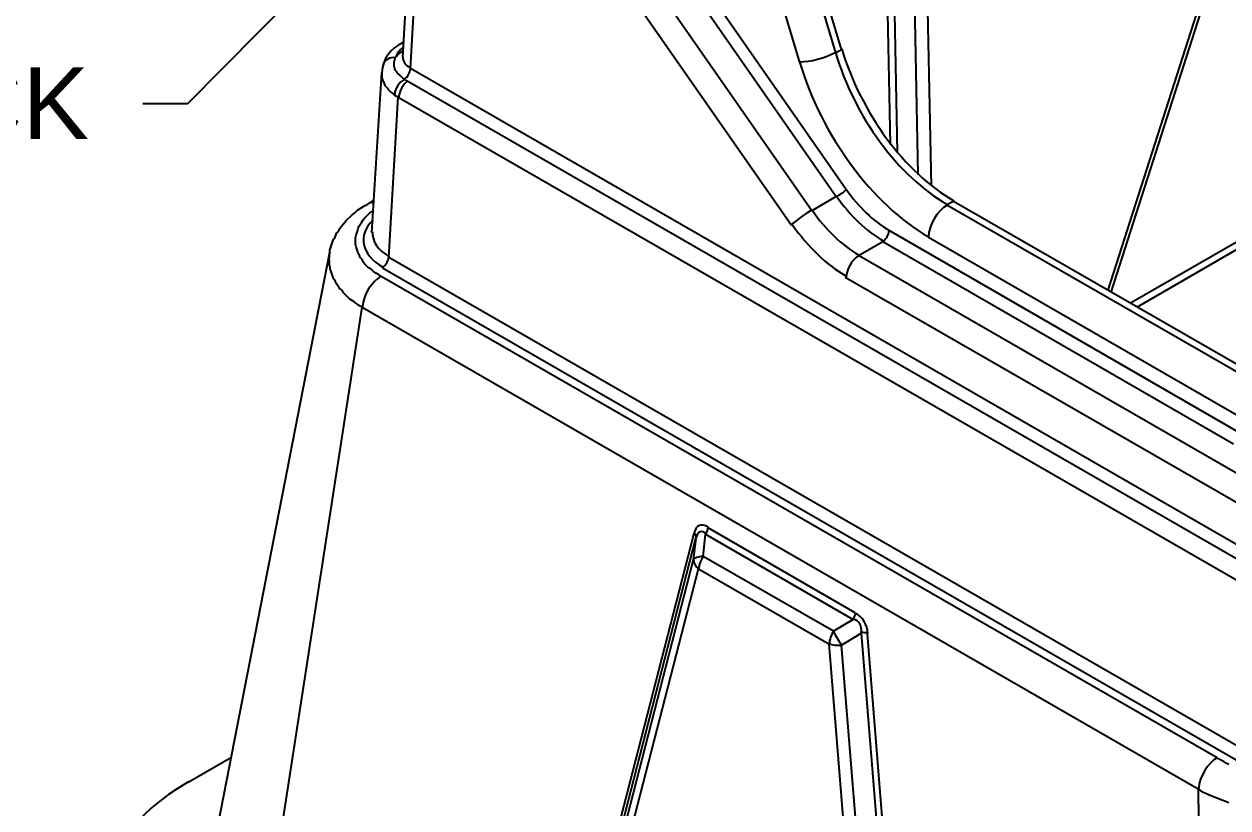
# Model space of a CAD drawing. Header units: feet. Extents: x -208 to 2089, y -974 to 342.
# Drawn here: x 766.12 to 799.73, y -572.62 to -550.75 of the extents above; entities that cross this region are included whole.
import ezdxf
from ezdxf import colors
from ezdxf.entities.mleader import LeaderData, LeaderLine
from ezdxf.math import Vec2, Vec3

# ---------------------------------------------------------------- set-up
doc = ezdxf.new("R2010")
doc.units = ezdxf.units.FT
doc.header["$MEASUREMENT"] = 0
doc.layers.add('EQUIPMENT', color=6, linetype='Continuous')
doc.layers.add('TEXT', color=1, linetype='Continuous')
doc.styles.add('NEI-A', font='arial.ttf', dxfattribs={"height": 0.1})

msp = doc.modelspace()

# ---------------------------------------------------------------- linework, layer by layer
at = {"layer": 'EQUIPMENT'}
for points in [[(788.77365, -551.55169), (788.93839, -551.46017), (785.18591, -538.90307), (785.02117, -539.0129)], [(782.60493, -546.68261), (788.79195, -555.56044), (788.11468, -555.96315), (781.92765, -547.08532)], [(789.26788, -567.36704), (788.71874, -567.69653), (785.07608, -565.60978), (785.1493, -564.98741)], [(788.5906, -568.04432), (790.16481, -587.46571), (780.79276, -582.0841), (784.94795, -565.95757)]]:
    msp.add_lwpolyline(points, close=True, dxfattribs=at)
for points in [[(784.0144, -539.26917), (787.76689, -551.82626)], [(805.92525, -539.54374), (805.90694, -539.56205), (801.78836, -541.92337), (801.78836, -541.94167), (801.75175, -541.94167), (801.73345, -541.95998), (801.73345, -541.97828), (801.69684, -542.01489), (801.64192, -542.06981), (801.64192, -542.08811), (801.62362, -542.10641), (801.62362, -542.12472), (801.60531, -542.14302), (801.60531, -542.17963), (796.46167, -558.23294)], [(789.06653, -555.35909), (782.8795, -546.48126)], [(781.36021, -547.48803), (787.54723, -556.36585)], [(791.08005, -554.95638), (790.95192, -548.25683), (790.51261, -548.42157)], [(791.29971, -548.147), (791.44615, -555.26757)], [(776.69248, -551.67983), (776.87553, -548.60462)], [(789.04822, -557.81193), (800.19585, -564.21861), (800.19585, -565.40843), (776.91214, -551.99101), (777.09519, -548.75106)], [(790.31125, -554.11436), (790.20142, -548.60462)], [(790.38447, -548.49479), (790.4943, -554.33402)], [(800.3972, -565.90265), (800.26906, -565.84774), (800.0128, -565.7013), (776.83892, -552.3571), (776.72909, -552.28388), (776.69248, -552.26558), (776.65587, -552.22897), (776.61926, -552.19236), (776.54604, -552.11914), (776.52774, -552.08253), (776.49113, -552.04592), (776.47282, -552.00931), (776.47282, -551.9727), (776.45452, -551.93609), (776.45452, -551.80796), (776.47282, -551.77135), (776.47282, -551.73474), (776.49113, -551.69813)], [(775.83216, -556.56721), (776.10673, -552.10084), (776.10673, -552.26558), (776.17995, -552.41202), (776.19825, -552.46693), (776.23486, -552.50354), (776.27147, -552.54015), (776.28978, -552.57676), (776.363, -552.64998), (776.41791, -552.68659), (776.45452, -552.7232), (776.56435, -552.79642), (799.75653, -566.14062), (800.0128, -566.28706), (800.12263, -566.36027), (800.12263, -570.97308), (776.30808, -557.26279), (776.56435, -552.79642)], [(805.50424, -553.65674), (797.01081, -558.54413)], [(774.66065, -557.11635), (774.66065, -557.06144), (774.75217, -556.78686), (774.77048, -556.75025), (774.80709, -556.69534), (774.8437, -556.58551), (774.88031, -556.5489), (774.91692, -556.49399), (774.93522, -556.45738), (774.97183, -556.40246), (775.04505, -556.32924), (775.11827, -556.23772), (775.26471, -556.09128), (775.35623, -556.01806), (775.42945, -555.94484), (775.6125, -555.83501), (775.72233, -555.7801), (775.88707, -555.67027)], [(800.7816, -560.70409), (792.06851, -555.70688), (791.88547, -555.79841), (800.59855, -560.81392)], [(799.75653, -571.4124), (799.68331, -571.37579), (799.6284, -571.33918), (799.48196, -571.26596), (799.42704, -571.22935), (776.08842, -557.79363), (776.0152, -557.73871), (775.94199, -557.7021), (775.86877, -557.64719), (775.81385, -557.59228), (775.74063, -557.55567), (775.6308, -557.44584), (775.59419, -557.39092), (775.55758, -557.3177), (775.50267, -557.26279), (775.48437, -557.20787), (775.44776, -557.15296), (775.42945, -557.07974), (775.39284, -556.96991), (775.37454, -556.89669), (775.37454, -556.71365), (775.39284, -556.64043), (775.42945, -556.5306), (775.44776, -556.45738), (775.46606, -556.40246), (775.53928, -556.29263), (775.59419, -556.21942), (775.6308, -556.1645), (775.74063, -556.05467), (775.79555, -555.99976), (775.86877, -555.96315)], [(800.54364, -563.61455), (789.41432, -557.20787), (790.0916, -556.82347), (799.88466, -562.46135)], [(791.37293, -556.69534), (800.06771, -561.71086), (800.06771, -562.16848), (790.27464, -556.51229)], [(771.25596, -574.56083), (774.66065, -557.11635), (774.64234, -557.17127), (774.64234, -557.26279), (774.62404, -557.3177), (774.64234, -557.37262), (774.64234, -557.48245), (774.66065, -557.53736), (774.66065, -557.59228), (774.67895, -557.62889), (774.75217, -557.84854), (774.78878, -557.88515), (774.80709, -557.94007), (774.88031, -558.0499), (774.89861, -558.08651), (774.93522, -558.14142), (774.99014, -558.17803), (775.02675, -558.23294), (775.15488, -558.36108), (775.20979, -558.41599), (775.31962, -558.48921), (775.37454, -558.54413), (775.42945, -558.58073), (775.50267, -558.61734), (775.55758, -558.65395), (798.8962, -572.08968), (798.96942, -572.14459), (799.04264, -572.1812), (799.13417, -572.21781), (799.20739, -572.25442), (799.75653, -572.47408)], [(776.12503, -557.55567), (799.95788, -571.28427)], [(784.81981, -564.96911), (780.5731, -581.44343), (772.73865, -576.92214), (775.55758, -558.65395)], [(789.32279, -567.18399), (785.20421, -564.80437)], [(791.09836, -587.63045), (790.53091, -587.63045), (788.93839, -568.08093), (789.48754, -567.75144), (791.09836, -587.57554)], [(798.8962, -572.08968), (799.11586, -592.11513), (791.2631, -587.59384), (789.67059, -567.76974)], [(770.70681, -571.90663), (771.91493, -571.21105)]]:
    msp.add_lwpolyline(points, dxfattribs=at)
for points in [[(796.38845, -558.17803), (801.47718, -542.28946, -0.18088695), (801.89819, -541.75862), (806.01677, -539.3973)], [(811.28855, -550.19714), (811.05059, -550.92933, -0.2052577), (810.6845, -551.38695), (806.45609, -553.82149), (806.41948, -553.83979), (806.40117, -553.8581), (806.36456, -553.8764), (806.32795, -553.8764), (806.29134, -553.89471), (805.63237, -553.89471), (805.55915, -553.91301), (805.46763, -553.91301), (805.44932, -553.93132), (805.39441, -553.93132), (805.3761, -553.94962), (805.3578, -553.94962), (805.33949, -553.96793), (805.30288, -553.96793), (797.19386, -558.65395)], [(780.64632, -581.57156), (784.87473, -565.09724), (784.80151, -565.7013), (780.62801, -581.93766), (780.64632, -581.60817, -0.00699954), (780.6598, -581.55436)]]:
    msp.add_lwpolyline(points, format="xyb", dxfattribs=at)
for centre, radius, start, end in [((777.05427, -552.16236), 0.94954, 111.20714, 176.285185), ((790.52643, -566.88061), 1.98259, 204.051999, 217.093201)]:
    msp.add_arc(centre, radius, start, end, dxfattribs=at)
for points in [[(776.70377, -551.39897), (776.60201, -551.48174), (776.53161, -551.57594), (776.49713, -551.67544)], [(776.71867, -551.2742), (776.69738, -551.27522), (776.6779, -551.28073), (776.6608, -551.29058)], [(788.9476, -551.44085), (789.48604, -553.24022), (790.70815, -554.89567), (792.08225, -555.687)], [(776.50065, -551.69228), (776.3354, -551.67339), (776.1903, -551.74894), (776.14581, -551.87703)], [(776.71449, -551.48382), (776.62655, -551.53964), (776.55843, -551.60491), (776.514, -551.6759)], [(776.69305, -551.66601), (776.68571, -551.78524), (776.76596, -551.89966), (776.91466, -551.98198)], [(787.78309, -551.80514), (788.04696, -551.8123), (788.49177, -551.69488), (788.7819, -551.54148)], [(788.77215, -551.53877), (789.30366, -553.34193), (790.52187, -554.99939), (791.89679, -555.79007)], [(776.74211, -552.28721), (776.83159, -552.22924), (776.90444, -552.10244), (776.90934, -551.99614)], [(787.77138, -551.80858), (788.39156, -553.87714), (789.79606, -555.7812), (791.37385, -556.69238)], [(776.75108, -552.29008), (776.60131, -552.36911), (776.47883, -552.55325), (776.46961, -552.71326)], [(776.84396, -552.34122), (776.70625, -552.42781), (776.59384, -552.622), (776.58697, -552.78518)], [(788.79583, -555.57247), (788.89332, -555.52219), (789.01479, -555.4325), (789.06993, -555.3701)], [(789.06921, -555.35713), (789.41699, -555.85581), (789.83792, -556.25724), (790.27468, -556.50675)], [(775.89043, -555.73525), (775.82973, -555.73067), (775.77449, -555.74219), (775.7276, -555.76919)], [(788.7994, -555.55092), (789.17695, -556.0923), (789.63242, -556.52892), (790.1038, -556.8013)], [(791.89365, -555.80497), (791.61072, -555.96729), (791.37906, -556.3593), (791.3697, -556.69157)], [(788.10639, -555.9513), (787.90977, -556.05654), (787.66176, -556.23841), (787.54675, -556.3617)], [(788.12218, -555.94568), (788.49761, -556.48818), (788.95217, -556.92522), (789.42397, -557.19729)], [(775.86475, -556.22376), (775.4184, -556.6452), (775.5332, -557.18605), (776.14297, -557.53447)], [(787.56755, -556.34706), (788.00209, -556.97103), (788.52744, -557.47373), (789.07205, -557.78671)], [(775.85148, -556.55365), (775.83592, -556.81478), (776.00716, -557.06682), (776.32436, -557.24966)], [(790.09734, -556.81303), (790.18963, -556.75777), (790.26679, -556.62706), (790.27185, -556.51742)], [(776.13078, -557.54523), (776.22307, -557.48996), (776.30023, -557.35925), (776.30528, -557.24961)], [(789.42793, -557.21076), (789.23858, -557.32257), (789.08136, -557.5888), (789.07236, -557.81288)], [(776.09661, -557.78189), (775.82431, -557.93811), (775.59755, -558.30881), (775.57429, -558.63577)], [(785.22128, -564.78956), (785.02689, -564.67603), (784.88135, -564.73241), (784.82901, -564.94153)], [(785.15985, -564.97848), (785.03295, -564.86162), (784.93261, -564.90023), (784.88941, -565.08254)], [(785.15612, -564.97407), (785.19151, -564.91912), (785.21413, -564.85722), (785.21899, -564.80199)], [(784.88833, -565.07257), (784.88944, -565.03068), (784.86497, -564.98636), (784.82029, -564.94936)], [(784.81097, -565.70391), (784.80848, -565.79009), (784.85813, -565.88115), (784.949, -565.95705)], [(785.07564, -565.60395), (784.93469, -565.6145), (784.83656, -565.65145), (784.81114, -565.70352)], [(785.0824, -565.60376), (785.01022, -565.71564), (784.96444, -565.8419), (784.95514, -565.95475)], [(789.2747, -567.35369), (789.31009, -567.29874), (789.33271, -567.23685), (789.33757, -567.18161)], [(789.68116, -567.76184), (789.66081, -567.51153), (789.53412, -567.29788), (789.3397, -567.18601)], [(789.49347, -567.73193), (789.51889, -567.54283), (789.43599, -567.40225), (789.27002, -567.35304)], [(788.72505, -567.6905), (788.65288, -567.80239), (788.6071, -567.92864), (788.59779, -568.0415)], [(789.67072, -567.75063), (789.62444, -567.73484), (789.56172, -567.72845), (789.49636, -567.73288)], [(788.59333, -568.04356), (788.68769, -568.07678), (788.8155, -568.0904), (788.94865, -568.08142)], [(799.43523, -571.21761), (799.16293, -571.37383), (798.93617, -571.74454), (798.91291, -572.07149)], [(770.70939, -571.90045), (767.58193, -573.69829), (767.58193, -576.61317), (770.70939, -578.41101)]]:
    msp.add_open_spline(points, degree=3, dxfattribs=at)

# ---------------------------------------------------------------- leaders
at = {"layer": 'TEXT'}
ml = msp.add_multileader_mtext('Standard', dxfattribs=at)
ml.set_content('KIT, COVER WIND LOCK', color=256, style='NEI-A')
ml.set_leader_properties()
ml.build(insert=Vec2(0, 0))
ml.multileader.update_dxf_attribs({"dogleg_length": 0.0625, "arrow_head_size": 2.5, "scale": 20})
ctx = ml.context
ctx.base_point, ctx.scale, ctx.char_height, ctx.arrow_head_size, ctx.landing_gap_size, ctx.plane_origin = Vec3(742.73182, -552.97947), 20, 2, 2.5, 1.5, Vec3(678.41185, -598.22163)
ctx.text_align_type = 2
notes = []
notes.append((ctx, [(1, (1, 1, 0), (770.68851, -552.97947), (-1, 0), 1.25, [(0, [(781.94596, -541.60303)], 0, [])])]))
ctx.mtext.insert, ctx.mtext.width, ctx.mtext.alignment, ctx.mtext.line_spacing_factor, ctx.mtext.flow_direction = Vec3(767.93851, -551.96241), 24.0519796, 3, 0.9, 5
for ctx, leaders in notes:
    for number, flags, end, landing, length, lines in leaders:
        leader = LeaderData()
        leader.index, (leader.has_last_leader_line, leader.has_dogleg_vector, leader.attachment_direction) = number, flags
        leader.last_leader_point, leader.dogleg_vector, leader.dogleg_length = Vec3(end), Vec3(landing), length
        for number, points, colour, breaks in lines:
            line = LeaderLine()
            line.index, line.vertices, line.color, line.breaks = number, Vec3.list(points), colors.encode_raw_color(colour), breaks
            leader.lines.append(line)
        ctx.leaders.append(leader)

doc.saveas('drawing.dxf')
